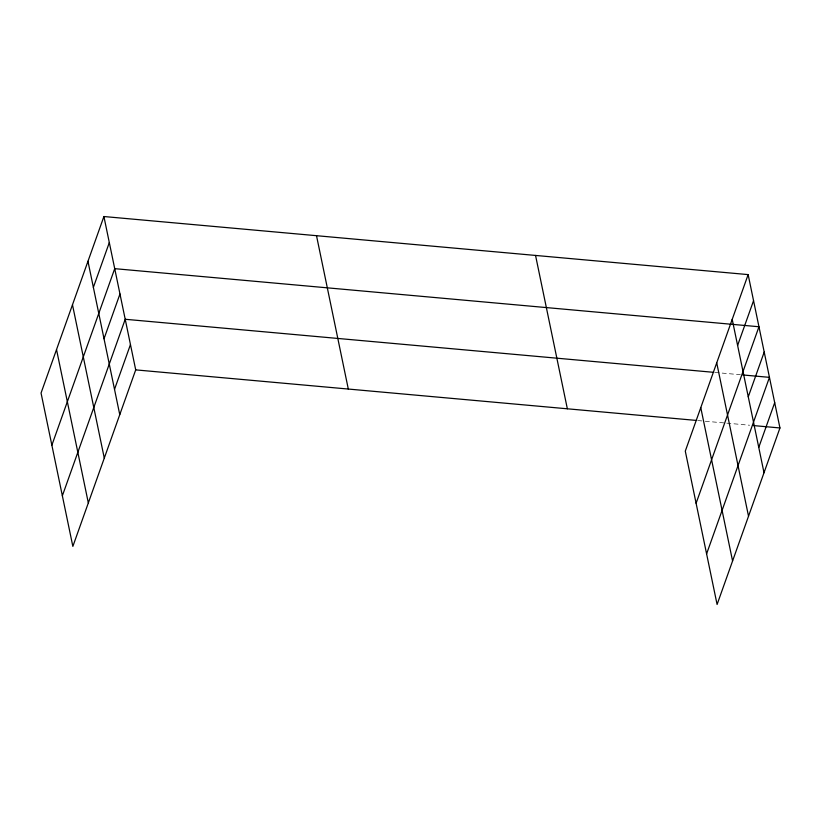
<?xml version="1.0" encoding="UTF-8"?>
<svg xmlns="http://www.w3.org/2000/svg" width="821" height="821" viewBox="0 0 821 821"><rect width="100%" height="100%" fill="white"/><g stroke="black" fill="none" stroke-linecap="round" stroke-linejoin="round"><path stroke-width="0.62" stroke-dasharray="4.11 3.08" d="M715.04 372.447L740.347 374.725M697.696 420.547L704.018 421.111M705.29 421.235L725.538 423.051M726.801 423.164L749.583 425.227"/><path stroke-width="1.23" d="M103.908 216.528L41.05 393.043L72.853 546.396L135.711 369.881L103.908 216.528L748.147 274.604L779.95 427.957L717.092 604.472L685.289 451.119L748.147 274.604M93.368 287.371L109.306 242.595M51.867 445.177L114.714 268.662L758.963 326.748L696.105 503.263M104.021 338.745L119.969 293.969M62.355 495.792L125.213 319.277L713.777 372.334M114.519 389.349L130.457 344.574M737.607 345.446L753.555 300.681M748.27 396.82L764.207 352.055M706.604 553.867L769.451 377.352L742.882 374.961M758.758 447.424L774.706 402.659M135.711 369.881L696.424 420.434M753.37 425.565L779.95 427.957M732.209 319.379L764.012 472.732M716.723 362.851L748.526 516.204M700.775 407.647L732.578 561M535.549 255.444L567.352 408.796M316.506 235.689L348.309 389.051M87.96 261.294L119.763 414.646M72.484 304.776L104.288 458.128M56.526 349.561L88.329 502.914"/></g></svg>
